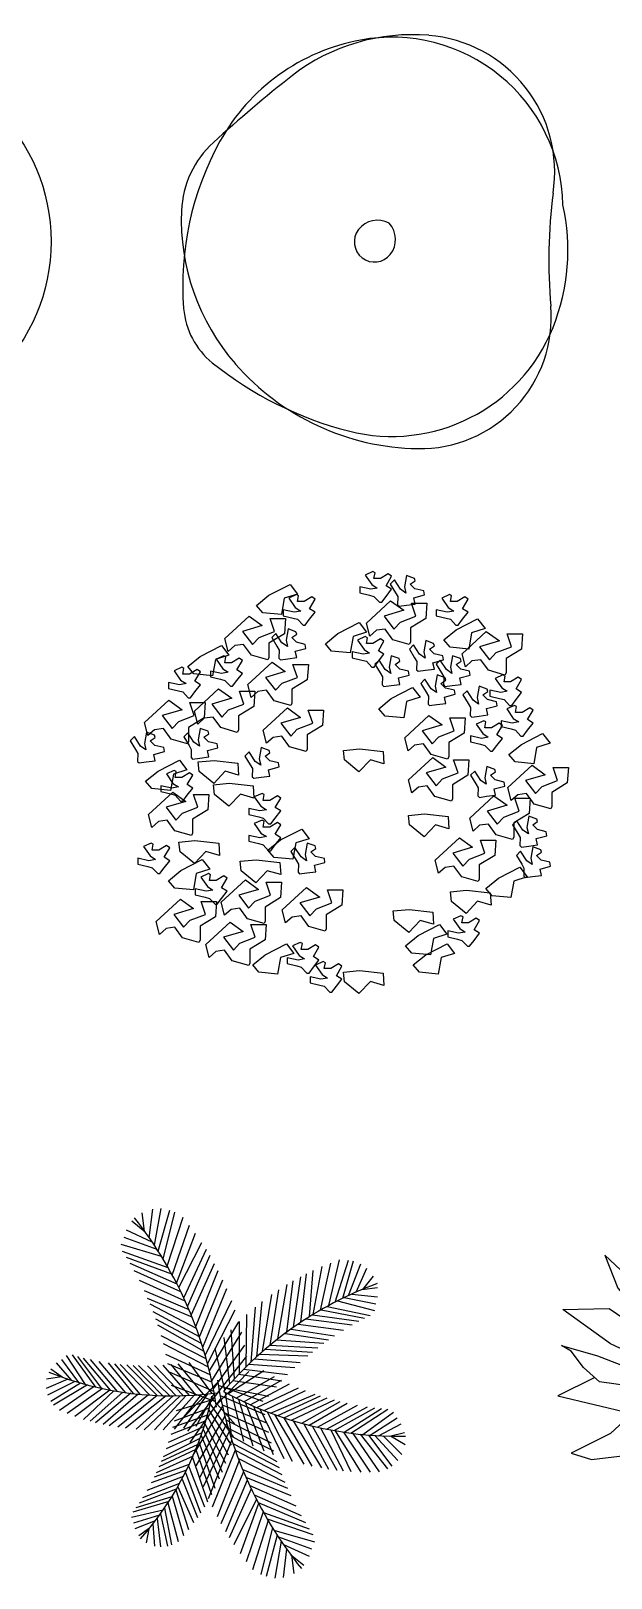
# Model space of a CAD drawing. Header units: inches. Extents: x -1929 to -273, y 675 to 1373.
# Drawn here: x -956.1 to -774, y 852 to 1337.6 of the extents above; entities that cross this region are included whole.
import ezdxf

# ---------------------------------------------------------------- set-up
doc = ezdxf.new("R2010")
doc.units = ezdxf.units.IN
doc.header["$MEASUREMENT"] = 0

# ---------------------------------------------------------------- blocks, each defined once
blk = doc.blocks.new('TREE-04')
for centre, radius in [((-7.67, 8.43), 58.41), ((3.29, 1.09), 58.41), ((-2.19, 4.76), 2.38)]:
    blk.add_circle(centre, radius)
blk = doc.blocks.new('TREE-05')
for centre, radius, start, end in [((7, 6.93), 62.03, 85.3103, 127.4297), ((0.44, 14.43), 53.73, 1.1676, 100.4555), ((8.56, 25.87), 43.02, 351.1087, 85.3103), ((2.24, 4.66), 63.67, 100.4555, 151.0425), ((259.64, -311.31), 468.34, 128.3098, 132.2959), ((-34.91, 12.44), 30.65, 132.2959, 177.6877), ((28.21, -9.71), 93.35, 151.0425, 184.4792), ((219.87, -1.8), 170.11, 172.9001, 184.8756), ((-9.36, 1.31), 65.09, 338.1526, 12.6145), ((3.3, 10.89), 68.89, 177.6877, 221.0767), ((-4.02, 3.2), 7.52, 61.2791, 142.6793), ((-5.9, 4.66), 7.52, 321.6826, 43.0427), ((-4.97, 3.92), 6.33, 142.6793, 321.6826), ((-40.67, -15.11), 24.26, 184.4792, 231.1587), ((9.29, -19.77), 41.22, 269.0752, 4.8756), ((0.45, -2.62), 54.53, 255.6085, 338.1526), ((14.98, 54), 112.98, 231.1587, 255.6085), ((9.88, 16.63), 77.63, 221.0767, 269.0752)]:
    blk.add_arc(centre, radius, start, end)
blk = doc.blocks.new('BRANCHO1', base_point=(16.66, 36.12))
for p, q in [((16.573, 36.1498), (16.6363, 36.2083)), ((16.6707, 36.1837), (16.619, 36.1683)), ((16.6363, 36.2083), (16.6707, 36.1837)), ((16.7024, 36.1683), (16.6909, 36.2022)), ((16.6909, 36.2022), (16.7311, 36.2022)), ((16.7311, 36.2022), (16.7283, 36.1621)), ((16.5817, 36.1159), (16.573, 36.1498)), ((16.619, 36.1683), (16.6449, 36.1344)), ((16.6449, 36.1344), (16.6622, 36.1529)), ((16.6622, 36.1529), (16.7024, 36.1683)), ((16.7283, 36.1621), (16.688, 36.1375)), ((16.5989, 36.1313), (16.5817, 36.1159)), ((16.6219, 36.1344), (16.5989, 36.1313)), ((16.642, 36.1067), (16.6219, 36.1344)), ((16.6851, 36.0944), (16.642, 36.1067)), ((16.688, 36.1005), (16.6851, 36.0944)), ((16.688, 36.1375), (16.688, 36.1005))]:
    blk.add_line(p, q)
blk = doc.blocks.new('BRANCHO2', base_point=(16.83, 36.07))
for p, q in [((16.7826, 36.0972), (16.8244, 36.1012)), ((16.8244, 36.1012), (16.8867, 36.0942)), ((16.7857, 36.0721), (16.7826, 36.0972)), ((16.8235, 36.041), (16.7857, 36.0721)), ((16.8534, 36.0726), (16.8235, 36.041)), ((16.8887, 36.0624), (16.8534, 36.0726)), ((16.8867, 36.0942), (16.8887, 36.0624))]:
    blk.add_line(p, q)
blk = doc.blocks.new('BRANCHO3', base_point=(16.71, 35.96))
for p, q in [((16.6899, 36.0349), (16.6698, 36.0256)), ((16.6698, 36.0256), (16.687, 36.001)), ((16.6956, 36.0318), (16.6899, 36.0349)), ((16.6927, 36.0165), (16.6956, 36.0318)), ((16.7301, 36.0288), (16.71, 36.0165)), ((16.7243, 35.9979), (16.7387, 36.0226)), ((16.7387, 36.0226), (16.7301, 36.0288)), ((16.6554, 35.9949), (16.6554, 35.9795)), ((16.6841, 35.9887), (16.6554, 35.9949)), ((16.6554, 35.9795), (16.6812, 35.9733)), ((16.7014, 35.9918), (16.6841, 35.9887)), ((16.687, 36.001), (16.7014, 35.9918)), ((16.71, 36.0165), (16.6927, 36.0165)), ((16.7387, 35.9887), (16.7243, 35.9979)), ((16.7243, 35.9702), (16.7387, 35.9887)), ((16.6812, 35.9733), (16.6927, 35.9702)), ((16.6927, 35.9702), (16.7071, 35.9548)), ((16.7071, 35.9548), (16.7128, 35.9548)), ((16.7128, 35.9548), (16.7243, 35.9702))]:
    blk.add_line(p, q)
blk = doc.blocks.new('TREE-12')
at = {"yscale": 120, "zscale": 120}
for name, p, xscale, rotation in [('BRANCHO2', (-11.85, 75.94), 120.0000000000001, 33.69006752598437), ('BRANCHO3', (26.55, 75.94), 120, 315.0000000000103), ('BRANCHO3', (-10.65, 59.14), 120, 315.0000000000103), ('BRANCHO2', (9.75, 63.94), 120.0000000000001, 33.69006752598437), ('BRANCHO2', (46.95, 65.14), 120.0000000000001, 33.69006752598437), ('BRANCHO2', (-33.45, 56.74), 120.0000000000001, 33.69006752598437), ('BRANCHO3', (32.55, 55.54), 120, 315.0000000000103), ('BRANCHO3', (21.75, 50.74), 120, 315.0000000000103), ('BRANCHO3', (40.95, 50.74), 120, 315.0000000000103), ('BRANCHO3', (36.15, 44.74), 120, 315.0000000000103), ('BRANCHO2', (26.55, 43.54), 120.0000000000001, 33.69006752598437), ('BRANCHO3', (49.35, 41.14), 120, 315.0000000000103), ('BRANCHO3', (-38.25, 27.94), 120, 315.0000000000103), ('BRANCHO3', (-55.05, 26.74), 120, 315.0000000000103), ('BRANCHO2', (67.35, 29.14), 120.0000000000001, 33.69006752598437), ('BRANCHO3', (-19.05, 21.94), 120, 315.0000000000103), ('BRANCHO2', (-46.65, 20.74), 120.0000000000001, 33.69006752598437), ('BRANCHO3', (51.75, 15.94), 120, 315.0000000000103), ('BRANCHO3', (64.95, 0.34), 120, 315.0000000000103), ('BRANCHO2', (-8.25, -0.86), 120.0000000000001, 33.69006752598437), ('BRANCHO3', (-4.65, -8.06), 120, 315.0000000000103), ('BRANCHO3', (66.15, -9.26), 120, 315.0000000000103), ('BRANCHO2', (-39.45, -10.46), 120.0000000000001, 33.69006752598437), ('BRANCHO2', (60.15, -12.86), 120.0000000000001, 33.69006752598437), ('BRANCHO2', (34.95, -30.86), 120.0000000000001, 33.69006752598437), ('BRANCHO2', (-13.05, -36.86), 120.0000000000001, 33.69006752598437), ('BRANCHO2', (37.35, -36.86), 120.0000000000001, 33.69006752598437)]:
    blk.add_blockref(name, p, dxfattribs=dict(at, xscale=xscale, rotation=rotation))
at = {"xscale": 120, "yscale": 120, "zscale": 120}
for name, p in [('BRANCHO3', (20.55, 77.14)), ('BRANCHO3', (-3.45, 69.94)), ('BRANCHO3', (44.55, 69.94)), ('BRANCHO1', (26.55, 66.34)), ('BRANCHO1', (-17.85, 61.54)), ('BRANCHO3', (18.15, 56.74)), ('BRANCHO1', (56.55, 56.74)), ('BRANCHO3', (-26.25, 50.74)), ('BRANCHO3', (-39.45, 47.14)), ('BRANCHO1', (-10.65, 47.14)), ('BRANCHO3', (61.35, 44.74)), ('BRANCHO1', (-27.45, 38.74)), ('BRANCHO1', (-43.05, 35.14)), ('BRANCHO3', (64.95, 35.14)), ('BRANCHO1', (-5.85, 32.74)), ('BRANCHO1', (38.55, 30.34)), ('BRANCHO3', (55.35, 30.34)), ('BRANCHO2', (14.55, 26.74)), ('BRANCHO2', (-31.05, 23.14)), ('BRANCHO1', (39.75, 17.14)), ('BRANCHO1', (70.95, 14.74)), ('BRANCHO3', (-41.85, 14.74)), ('BRANCHO2', (-26.25, 15.94)), ('BRANCHO1', (-41.85, 6.34)), ('BRANCHO3', (-14.25, 7.54)), ('BRANCHO1', (58.95, 5.14)), ('BRANCHO2', (34.95, 6.34)), ('BRANCHO3', (-14.25, -0.86)), ('BRANCHO3', (-49.05, -8.06)), ('BRANCHO2', (-37.05, -2.06)), ('BRANCHO1', (48.15, -8.06)), ('BRANCHO2', (-17.85, -8.06)), ('BRANCHO3', (-31.05, -17.66)), ('BRANCHO1', (-19.05, -21.26)), ('BRANCHO1', (0.15, -23.66)), ('BRANCHO2', (48.15, -17.66)), ('BRANCHO1', (-39.45, -27.26)), ('BRANCHO1', (-23.85, -34.46)), ('BRANCHO2', (30.15, -23.66)), ('BRANCHO3', (48.15, -30.86)), ('BRANCHO3', (-2.25, -39.26)), ('BRANCHO3', (4.95, -45.26)), ('BRANCHO2', (14.55, -42.86))]:
    blk.add_blockref(name, p, dxfattribs=at)
blk = doc.blocks.new('TREE-23')
for p, q in [((-24.08, 52.96), (-24.8, 58.73)), ((-22.54, 50.94), (-21.39, 59.94)), ((-20.93, 48.56), (-18.86, 60.1)), ((-19.73, 46.7), (-16.11, 59.63)), ((-18.21, 44.26), (-14.47, 58.98)), ((-23.82, 52.74), (-27.99, 56.11)), ((-16.91, 42.06), (-11.87, 57.42)), ((-15.33, 39.24), (-9.89, 54.92)), ((-18.69, 45.04), (-31.33, 48.83)), ((-20.05, 47.21), (-30.42, 51.06)), ((-21.63, 49.6), (-29.7, 53.37)), ((-13.97, 36.65), (-7.99, 52.36)), ((-13.29, 35.31), (-6.02, 49.49)), ((-16.58, 41.48), (-30.91, 46.6)), ((-15.46, 39.47), (-29.73, 44.73)), ((-11.72, 32.05), (-4.63, 47.32)), ((-10.5, 29.32), (-3.48, 45.42)), ((33.78, 29.68), (37.17, 43.98)), ((35.83, 30.77), (39.93, 43.95)), ((-13.82, 36.37), (-28.58, 42.82)), ((-12.63, 33.97), (-27.28, 40.52)), ((-9.36, 26.62), (-2.04, 42.88)), ((-7.97, 23.05), (-0.89, 40.71)), ((25, 24.39), (26.76, 39.59)), ((27.76, 26.17), (28.87, 40.62)), ((28.92, 26.88), (31.76, 41.9)), ((31.21, 28.24), (34.45, 42.99)), ((38.17, 31.94), (41.51, 43.67)), ((39.98, 32.81), (43.87, 42.73)), ((42.36, 33.88), (45.75, 41.4)), ((44.52, 34.72), (47.81, 38.85)), ((-11.25, 31.02), (-25.66, 37.48)), ((-10.07, 28.32), (-24.09, 34.23)), ((-6.82, 19.84), (0.59, 37.69)), ((-5.76, 16.59), (1.79, 35.01)), ((15.4, 17.25), (18.14, 34.61)), ((17.81, 19.19), (20.72, 36.24)), ((20.59, 21.3), (22.64, 37.38)), ((22.75, 22.85), (24.97, 38.67)), ((44.21, 34.68), (49.05, 35.3)), ((-9.1, 25.97), (-23.05, 31.92)), ((-7.76, 22.5), (-22.28, 30.07)), ((-4.98, 13.99), (3.33, 31.2)), ((9.39, 11.91), (10.77, 29.16)), ((11.19, 13.6), (12.92, 30.88)), ((13.03, 15.24), (15.93, 33.11)), ((33.24, 29.38), (46.79, 26.54)), ((36.57, 31.14), (48.17, 28.07)), ((38.66, 32.18), (48.52, 30.23)), ((41.02, 33.28), (49.06, 32.37)), ((-6.82, 19.84), (-21.32, 27.64)), ((-6.12, 17.73), (-20.5, 25.39)), ((-4.26, 11.38), (4.36, 28.34)), ((-3.69, 9.16), (5.56, 24.59)), ((5.81, 8.36), (5.78, 24.68)), ((7.89, 10.46), (8.06, 26.82)), ((26.61, 25.44), (41.08, 23.56)), ((28.68, 26.74), (43.18, 24.72)), ((31.42, 28.36), (44.99, 25.66)), ((-5.35, 15.24), (-19.85, 23.49)), ((-4.67, 12.91), (-18.82, 20.16)), ((-2.95, 5.99), (6.47, 21.27)), ((2.75, 5.04), (0.96, 19.6)), ((4.22, 6.67), (3.13, 22)), ((20.08, 20.92), (33.72, 18.9)), ((21.95, 22.29), (35.62, 20.2)), ((24.14, 23.81), (38.38, 21.97)), ((-3.97, 10.29), (-18.11, 17.61)), ((-2.43, 3.48), (7.41, 17.24)), ((1.13, 3.18), (-1.86, 16.19)), ((13.86, 15.95), (28.64, 15.05)), ((15.4, 17.25), (30.35, 16.41)), ((17.39, 18.87), (32.24, 17.84)), ((-46.86, 6.16), (-51.68, 11.63)), ((-44.62, 5.48), (-50.03, 12.73)), ((-42.6, 4.91), (-48.49, 13.96)), ((-39.31, 4.08), (-46.64, 14.15)), ((-37.48, 3.66), (-44.91, 13.65)), ((-34.67, 3.09), (-43.14, 13.19)), ((-32.51, 2.71), (-41.03, 12.7)), ((-29.87, 2.31), (-38.27, 12.13)), ((-27.49, 2), (-35.36, 11.65)), ((-25.42, 1.79), (-33.3, 11.37)), ((-22.38, 1.54), (-31.68, 11.19)), ((-20.08, 1.42), (-29.55, 11)), ((-18.26, 1.35), (-27.59, 10.87)), ((-16.13, 1.32), (-25.95, 10.8)), ((-14.14, 1.33), (-23.1, 10.76)), ((-11.92, 1.38), (-20.93, 10.79)), ((-9.94, 1.47), (-18.14, 10.92)), ((-3.39, 7.93), (-17.3, 14.29)), ((-2.87, 5.59), (-16.68, 11.37)), ((-7.98, 1.6), (-15.71, 11.11)), ((-5.53, 1.81), (-13.51, 11.35)), ((-2.86, 2.11), (-10.07, 11.83)), ((-1.98, 1.11), (8.07, 13.74)), ((8.65, 11.21), (23.09, 10.16)), ((10.44, 12.91), (24.85, 11.8)), ((12.07, 14.39), (27.23, 13.89)), ((-48.12, 6.57), (-54.91, 3.59)), ((-50.06, 7.32), (-54.75, 6.54)), ((-45.88, 5.86), (-54.46, 1.57)), ((-44.14, 5.34), (-53.45, -0.48)), ((-49.83, 7.16), (-53.44, 9.66)), ((-2.27, 2.65), (-16.2, 8.72)), ((-1.06, 5.6), (-11.24, -4.99)), ((-1.54, -1.57), (8.75, 8.92)), ((2.07, 1.99), (13.4, 9.23)), ((3.7, 6.09), (17.38, 4.18)), ((4.72, 0.62), (16.79, 7.36)), ((5.56, 8.09), (19.02, 6)), ((7.08, 9.66), (20.88, 7.97)), ((7.18, -0.57), (18.97, 6.25)), ((9.17, -1.47), (21.42, 5.09)), ((-41.88, 4.72), (-52.57, -1.62)), ((-39.85, 4.21), (-50.74, -3.3)), ((-37.27, 3.62), (-48.32, -4.28)), ((-34.92, 3.14), (-45.87, -5.18)), ((-33.71, 2.92), (-43.17, -6.06)), ((-30.8, 2.44), (-41.14, -6.65)), ((-28.36, 2.11), (-39.38, -7.11)), ((-25.98, 1.84), (-37.05, -7.66)), ((-22.86, 1.57), (-35.09, -8.06)), ((-20.08, 1.42), (-32.38, -8.52)), ((-17.28, 1.33), (-30, -8.85)), ((-15.06, 1.32), (-26.65, -9.18)), ((-12.84, 1.35), (-24.16, -9.33)), ((-10.97, 1.42), (-20.95, -9.4)), ((-8.31, 1.58), (-18.13, -9.35)), ((-1.7, -0.59), (-15.59, 4.51)), ((-6.22, 1.74), (-14.75, -9.15)), ((-4.26, 1.94), (-11.85, -8.86)), ((-0.59, 2.93), (-10.51, -9.8)), ((-0.12, 0.56), (-9.81, -13.3)), ((-2.05, 2.21), (-7.91, -8.29)), ((-2.98, 0.71), (4.51, -7.82)), ((-0.9, 4.62), (13.05, -0.33)), ((-0.29, 1.4), (13.71, -4.53)), ((1.27, 2.41), (3.2, -10.81)), ((1.72, 3.86), (14.91, 1.21)), ((3.45, 1.26), (7.06, -12.96)), ((5.42, 0.28), (9.96, -14.41)), ((11.19, -2.35), (24.27, 3.85)), ((13.48, -3.29), (26.5, 2.96)), ((15.53, -4.08), (29.48, 1.88)), ((17.76, -4.89), (31.21, 1.3)), ((19.67, -5.54), (33.3, 0.65)), ((22.11, -6.33), (35.58, 0.01)), ((-4.31, -4.75), (-15.22, -8.62)), ((-3.72, -2.51), (-14.73, -6.6)), ((-3.14, -0.04), (-14.08, -3.38)), ((0.43, -1.93), (-8.83, -17.32)), ((-3.88, -3.15), (3.12, -14.18)), ((-3.44, -1.33), (3.78, -11.51)), ((0.34, -1.54), (14.22, -7.17)), ((0.89, -3.88), (14.87, -10.09)), ((7.52, -0.72), (13.39, -15.95)), ((10.21, -1.93), (16.29, -17.12)), ((12.13, -2.74), (19.66, -18.32)), ((14.43, -3.66), (22.3, -19.14)), ((16.74, -4.53), (25.91, -20.13)), ((25.36, -7.27), (37.34, -0.44)), ((27.6, -7.86), (39.59, -0.97)), ((30.2, -8.49), (42.8, -1.62)), ((33.09, -9.12), (45.89, -2.12)), ((35.48, -9.57), (48.27, -2.44)), ((38.63, -10.1), (50.29, -2.66)), ((40.7, -10.39), (52.29, -2.84)), ((44.44, -10.83), (54.13, -3.76)), ((-5.36, -8.33), (-16.59, -13.38)), ((-4.82, -6.54), (-15.82, -10.85)), ((1.2, -5.1), (-7.88, -20.63)), ((1.79, -7.31), (-6.65, -24.36)), ((-5.63, -9.16), (0.3, -22.61)), ((-5.1, -7.47), (1.38, -19.77)), ((-4.39, -5.05), (2.22, -17.25)), ((1.49, -6.22), (15.71, -13.4)), ((2.22, -8.84), (16.45, -15.94)), ((19.67, -5.54), (28.51, -20.73)), ((22.62, -6.48), (31.51, -21.32)), ((25.97, -7.44), (33.71, -21.68)), ((28.55, -8.1), (36.34, -22.04)), ((31.21, -8.72), (38.34, -22.25)), ((34.42, -9.38), (40.69, -22.44)), ((35.76, -9.62), (43.85, -22.6)), ((46.76, -11.03), (55.25, -5.64)), ((49.35, -11.21), (56.52, -7.45)), ((-7.34, -13.98), (-18.76, -19.28)), ((-6.64, -12.09), (-18.18, -17.84)), ((-6.02, -10.33), (-17.24, -15.31)), ((-7.01, -13.12), (-1.97, -27.65)), ((-6.3, -11.14), (-0.62, -24.77)), ((2.54, -9.92), (-5.59, -27.21)), ((3.35, -12.51), (-4.01, -31.01)), ((2.92, -11.16), (17.51, -19.26)), ((3.72, -13.65), (18.18, -21.15)), ((38.39, -10.06), (46.75, -22.63)), ((41.3, -10.47), (49.65, -22.57)), ((43.61, -10.74), (52.2, -21.55)), ((46.21, -10.99), (53.57, -20.72)), ((48.22, -11.14), (55.43, -18.99)), ((50.82, -11.28), (56.7, -17.07)), ((52.83, -11.35), (57.57, -10.18)), ((53.14, -11.28), (57.71, -13.94)), ((-8.81, -17.59), (-20.33, -22.81)), ((-7.97, -15.58), (-19.49, -20.98)), ((-8.99, -18), (-4.28, -31.93)), ((-7.97, -15.58), (-3.01, -29.67)), ((4.45, -15.75), (-2.78, -33.67)), ((5.62, -18.94), (-1.27, -36.67)), ((4.45, -15.75), (19.03, -23.4)), ((5.42, -18.4), (20.01, -25.82)), ((-11.86, -24.01), (-23.26, -28.38)), ((-10.84, -21.99), (-21.91, -25.95)), ((-9.99, -20.21), (-21.01, -24.2)), ((-11.21, -22.73), (-6.48, -35.46)), ((-10.22, -20.7), (-5.26, -33.56)), ((7.05, -22.5), (-0.09, -38.83)), ((6.79, -21.85), (20.81, -27.65)), ((7.78, -24.2), (21.87, -29.96)), ((-14.08, -28.03), (-25.74, -32.38)), ((-13.05, -26.23), (-24.63, -30.66)), ((-14.2, -28.24), (-10.26, -40.62)), ((-13.62, -27.23), (-8.62, -38.49)), ((-12.27, -24.79), (-7.45, -36.87)), ((8.22, -25.18), (1.37, -41.36)), ((9.48, -27.91), (2.54, -43.24)), ((8.99, -26.88), (23.47, -33.18)), ((-16.42, -31.85), (-27.7, -35.19)), ((-15.47, -30.36), (-26.71, -33.81)), ((-17.8, -33.93), (-15.54, -45.45)), ((-16.7, -32.29), (-13.47, -44.36)), ((-15.37, -30.18), (-11.83, -42.52)), ((11.07, -31.14), (3.96, -45.41)), ((11.77, -32.48), (5.96, -48.25)), ((10.4, -29.81), (25.12, -36.21)), ((11.62, -32.2), (26.45, -38.49)), ((-18.2, -34.52), (-28.12, -36.89)), ((-19.35, -36.13), (-27.51, -38.65)), ((-20.66, -37.91), (-27.05, -40.47)), ((-20.08, -37.14), (-18.98, -46.13)), ((-19.07, -35.75), (-16.84, -45.88)), ((13.16, -35.05), (7.88, -50.8)), ((14.77, -37.86), (9.9, -53.27)), ((13.29, -35.28), (27.62, -40.4)), ((14.43, -37.28), (28.82, -42.25)), ((-22.49, -40.24), (-25.86, -42.66)), ((-22.7, -40.39), (-23.5, -44.82)), ((-21.43, -38.9), (-20.92, -45.89)), ((16.1, -40.04), (12.51, -54.8)), ((17.63, -42.47), (14.16, -55.43)), ((16.58, -40.82), (29.26, -44.47)), ((17.97, -42.98), (28.38, -46.71)), ((18.86, -44.32), (16.91, -55.88)), ((20.49, -46.68), (19.44, -55.69)), ((19.56, -45.35), (27.67, -49.04)), ((21.79, -48.47), (26, -51.79)), ((22.06, -48.68), (22.83, -54.45))]:
    blk.add_line(p, q)
for centre, radius, start, end in [((-126.2, -20.98), 126.17, 8.5439, 38.2906), ((88.51, -71.12), 114.7, 110.1895, 139.9362), ((-15.6, 104.54), 103.23, 248.0996, 277.8463), ((123.39, 26.34), 126.17, 189.1509, 218.8976), ((-98.33, 21.02), 97.49, 318.5391, 348.2858), ((55.83, 103.3), 114.7, 241.292, 271.0387)]:
    blk.add_arc(centre, radius, start, end)
blk = doc.blocks.new('TREE-24')
for p, q in [((1.86, 57.04), (3.01, 60)), ((3.01, 60), (4.85, 51.38)), ((-16.31, 54.33), (-20.45, 56.05)), ((-20.45, 56.05), (-18.38, 44.97)), ((-7.8, 42.99), (-16.31, 54.33)), ((-0.21, 43.49), (1.86, 57.04)), ((17.73, 53.1), (17.5, 57.29)), ((17.5, 57.29), (20.26, 53.1)), ((4.85, 51.38), (5.77, 37.33)), ((13.82, 45.95), (17.73, 53.1)), ((20.26, 53.1), (18.88, 46.44)), ((30.84, 38.8), (35.44, 48.66)), ((35.44, 48.66), (32.68, 33.39)), ((-21.83, 41.27), (-37.46, 46.44)), ((-37.46, 46.44), (-31.95, 37.58)), ((-18.38, 44.97), (-10.56, 22.79)), ((5.73, 36.11), (13.82, 45.95)), ((18.88, 46.44), (10.14, 32.15)), ((-39.76, 34.86), (-44.83, 39.54)), ((-44.83, 39.54), (-40.68, 29.2)), ((-12.46, 28.19), (-21.83, 41.27)), ((-5.96, 25.99), (-7.8, 42.99)), ((0.25, 31.17), (-0.21, 43.49)), ((-30.8, 29.2), (-39.76, 34.86)), ((-31.95, 37.58), (-17, 26.49)), ((5.77, 37.33), (5.31, 24.02)), ((9.22, 22.79), (21.64, 37.58)), ((21.64, 37.58), (18.88, 26.49)), ((20.72, 27.47), (30.84, 38.8)), ((-40.68, 29.2), (-33.1, 20.57)), ((-18.61, 21.8), (-30.8, 29.2)), ((-2.05, 10.22), (0.25, 31.17)), ((10.14, 32.15), (4.07, 17.7)), ((32.68, 33.39), (23.25, 23.04)), ((-17, 26.49), (-9.18, 19.34)), ((-1.42, 15.89), (-5.96, 25.99)), ((7.61, 22.05), (20.72, 27.47)), ((41.88, 23.53), (54.3, 25.01)), ((54.3, 25.01), (46.02, 18.35)), ((-57.93, 22.54), (-43.44, 22.79)), ((-42.98, 11.7), (-57.93, 22.54)), ((-43.44, 22.79), (-29.65, 13.43)), ((-33.1, 20.57), (-21.14, 14.16)), ((-5.4, 11.66), (-18.61, 21.8)), ((-10.56, 22.79), (0, 0)), ((1.63, 8.01), (7.61, 22.05)), ((5.31, 24.02), (2.81, 10.76)), ((16.59, 15.06), (27.85, 21.06)), ((23.25, 23.04), (19.57, 18.35)), ((27.85, 21.06), (41.88, 23.53)), ((19.57, 18.35), (12.44, 10.47)), ((46.02, 18.35), (34.75, 11.95)), ((-58.39, 11.21), (-47.12, 8.01)), ((-55.4, 9.48), (-58.39, 11.21)), ((-28.04, 4.8), (-42.98, 11.7)), ((-29.65, 13.43), (-5.4, 1.41)), ((-21.14, 14.16), (-10.79, 8.5)), ((0, 0), (-2.05, 10.22)), ((12.44, 10.47), (6.69, 6.53)), ((34.75, 11.95), (26.93, 9.24)), ((29.23, 6.53), (39.35, 10.22)), ((39.35, 10.22), (47.4, 9.73)), ((47.4, 9.73), (56.83, 8.25)), ((-51.49, 4.31), (-55.4, 9.48)), ((-47.12, 8.01), (-33.78, 2.83)), ((-10.79, 8.5), (0, 0)), ((0, 0), (1.63, 8.01)), ((20.03, 6.77), (0, 0)), ((6.69, 6.53), (0, 0)), ((0, 0), (29.23, 6.53)), ((26.93, 9.24), (20.03, 6.77)), ((59.82, 6.77), (53.61, 4.31)), ((56.83, 8.25), (59.82, 6.77)), ((-47.96, 1.21), (-59.54, -4.56)), ((-46.43, -0.13), (-51.49, 4.31)), ((-33.78, 2.83), (-18.14, -0.62)), ((-8.03, 2.09), (-28.04, 4.8)), ((-18.61, -13.43), (0, 0)), ((0, 0), (-14.92, -16.88)), ((-14.24, -32.9), (0, 0)), ((0, 0), (-13.78, -2.1)), ((0, 0), (-8.03, 2.09)), ((0, 0), (-5.04, -17.38)), ((18.19, 0.61), (0, 0)), ((0.71, -16.88), (0, 0)), ((0, 0), (10.37, -21.32)), ((9.68, -8.01), (0, 0)), ((31.76, -9.49), (0, 0)), ((32.45, 0.36), (18.19, 0.61)), ((43.72, 0.12), (32.45, 0.36)), ((38.89, 0.23), (53.38, -4.81)), ((53.61, 4.31), (43.72, 0.12)), ((-59.54, -4.56), (-36.78, -9.98)), ((-23.9, -3.33), (-46.43, -0.13)), ((-26.88, -4.07), (-34.71, -8.75)), ((-13.78, -2.1), (-26.88, -4.07)), ((-18.14, -0.62), (-9.81, -1.56)), ((40.27, -7.27), (12.08, -3.61)), ((59.82, -3.08), (52.69, -8.99)), ((53.38, -4.81), (59.82, -3.08)), ((-34.71, -8.75), (-42.98, -16.39)), ((19.34, -14.17), (9.68, -8.01)), ((44.41, -15.89), (31.76, -9.49)), ((52.69, -8.99), (40.27, -7.27)), ((-34.02, -22.79), (-18.61, -13.43)), ((12.77, -9.98), (30.61, -16.14)), ((29, -23.78), (19.34, -14.17)), ((-42.98, -16.39), (-55.4, -22.55)), ((-23.11, -16.17), (-30.8, -25.01)), ((-14.92, -16.88), (-23.66, -32.16)), ((-5.04, -17.38), (-6.65, -34.38)), ((4.16, -28.96), (0.71, -16.88)), ((30.61, -16.14), (42.11, -20.08)), ((55.22, -22.55), (44.41, -15.89)), ((-55.4, -22.55), (-48.96, -24.52)), ((-48.96, -24.52), (-34.02, -22.79)), ((12.67, -31.67), (9.91, -20.83)), ((10.37, -21.32), (21.18, -30.43)), ((38.2, -35.12), (29, -23.78)), ((42.11, -20.08), (55.22, -22.55)), ((-30.8, -25.01), (-35.85, -33.39)), ((4.62, -43.98), (4.16, -28.96)), ((-35.85, -33.39), (-39.54, -44.48)), ((-23.66, -32.16), (-25.97, -54.09)), ((-20.9, -47.43), (-14.24, -32.9)), ((11.52, -46.94), (12.44, -31.67)), ((12.44, -31.67), (24.4, -45.96)), ((21.18, -30.43), (30.84, -35.61)), ((29, -43.74), (23.94, -31.91)), ((-31.95, -42.26), (-24.12, -34.38)), ((-6.65, -34.38), (-3.89, -45.71)), ((4.62, -37.08), (11.52, -46.94)), ((30.84, -35.61), (42.34, -41.52)), ((42.34, -41.52), (38.2, -35.12)), ((-39.54, -44.48), (-31.95, -42.26)), ((-25.97, -54.09), (-20.9, -47.43)), ((-3.89, -45.71), (1.63, -60)), ((1.63, -60), (4.62, -43.98)), ((24.4, -45.96), (31.99, -49.9)), ((31.99, -49.9), (29, -43.74))]:
    blk.add_line(p, q)

msp = doc.modelspace()

# ---------------------------------------------------------------- block references
for name, p in [('TREE-04', (-1011.45, 1270.42)), ('TREE-05', (-843.3, 1267.48)), ('TREE-12', (-866.9, 1081.77)), ('TREE-24', (-731.2, 913.75)), ('TREE-23', (-896.4, 907.86))]:
    msp.add_blockref(name, p)

doc.saveas('drawing.dxf')
